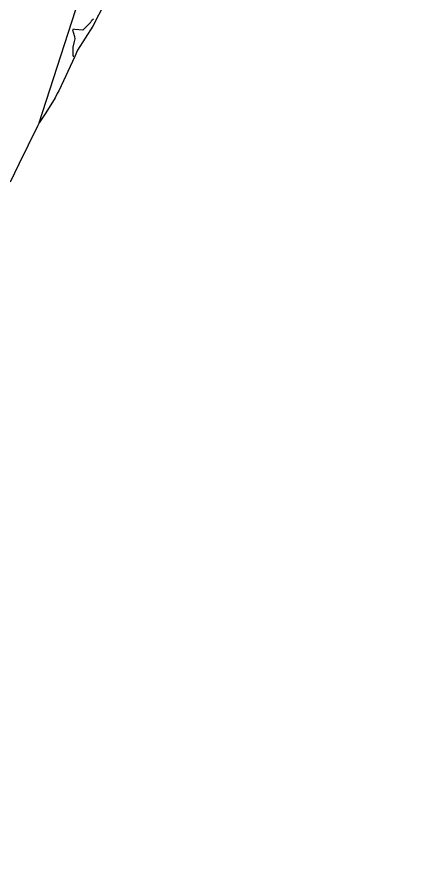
# Model space of a CAD drawing. Header units: metres. Extents: x 318500 to 325275, y 7408834 to 7428799.
# Drawn here: x 322507.7 to 322604.8, y 7417598.2 to 7417797.8 of the extents above; entities that cross this region are included whole.
import ezdxf

# ---------------------------------------------------------------- set-up
doc = ezdxf.new("R2010")
doc.units = ezdxf.units.M
doc.header["$MEASUREMENT"] = 0
for name, color, linetype in [('Area', 45, 'Continuous'), ('Curvas de Nivel 1m', 11, 'Continuous'), ('Vias Primárias', 230, 'Continuous')]:
    doc.layers.add(name, color=color, linetype=linetype)

msp = doc.modelspace()

# ---------------------------------------------------------------- linework, layer by layer
at = {"layer": 'Area'}
msp.add_lwpolyline([(322528.48, 7417800.99), (322525.73, 7417795.68), (322522.12, 7417790.01), (322521.46, 7417788.49), (322517.67, 7417780.38), (322517.28, 7417779.77), (322516.77, 7417778.74), (322514.6, 7417775.17), (322513.03, 7417772.79), (322512.6, 7417771.99), (322508.22, 7417762.99), (322506.2, 7417758.74)], dxfattribs=at)
at = {"layer": 'Curvas de Nivel 1m', "elevation": 747, "flags": 128}
msp.add_lwpolyline([(322521.2, 7417788.35), (322521.15, 7417788.47), (322521.09, 7417788.68), (322521.04, 7417789.02), (322521.04, 7417790.69), (322521.41, 7417792.04), (322521.54, 7417792.68), (322521.43, 7417793.17), (322521.01, 7417794.69), (322521.15, 7417794.99), (322521.45, 7417794.94), (322523.33, 7417794.78), (322523.45, 7417794.8), (322525.25, 7417796.63), (322525.33, 7417796.78), (322525.48, 7417797.04), (322525.89, 7417797.42)], dxfattribs=at)
at = {"layer": 'Vias Primárias'}
for points in [[(323715.64, 7420145.55, 0), (323709.04, 7420132.94)], [(323831.09, 7420001.79, 0), (323833.84, 7420008.44, 0.220888)], [(322871.76, 7418055.65, 0.000002), (322880.94, 7418048.89, -0.018146)], [(322513.03, 7417772.79), (322525.06, 7417810.13), (322537.73, 7417848.94), (322543.34, 7417871.9), (322551.76, 7417898.08), (322555.11, 7417908.93), (322559.74, 7417923.13), (322563.65, 7417935.4), (322565.14, 7417940.61), (322569.99, 7417956.02, -0.107961), (322571.44, 7417958.56, -0.015252), (322574.96, 7417962.22, -0.046317), (322580.06, 7417966.36, -0.070261), (322584.24, 7417968.37, -0.020212), (322588.02, 7417969.41, -0.049569), (322593.12, 7417970.07, 0.060803), (322600.71, 7417971.23, 0.325499), (322601.17, 7417971.81, 0.191722), (322600.61, 7417973.4), (322591.34, 7417973.35), (322581.63, 7417972.92), (322556.9, 7417973.34)]]:
    msp.add_lwpolyline(points, format="xyb", dxfattribs=at)

doc.saveas('drawing.dxf')
